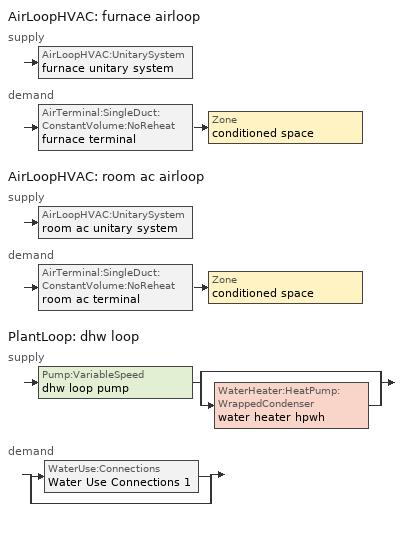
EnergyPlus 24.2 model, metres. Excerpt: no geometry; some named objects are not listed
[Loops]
AirLoopHVAC 'furnace airloop'
 supply: AirLoopHVAC:UnitarySystem 'furnace unitary system'
 demand: AirTerminal:SingleDuct:ConstantVolume:NoReheat 'furnace terminal' > Zone 'conditioned space'
AirLoopHVAC 'room ac airloop'
 supply: AirLoopHVAC:UnitarySystem 'room ac unitary system'
 demand: AirTerminal:SingleDuct:ConstantVolume:NoReheat 'room ac terminal' > Zone 'conditioned space'
PlantLoop 'dhw loop'
 supply: Pump:VariableSpeed 'dhw loop pump' > split
  | bypass
  | WaterHeater:HeatPump:WrappedCondenser 'water heater hpwh'
 demand: split
  | WaterUse:Connections 'Water Use Connections 1'
  | bypass
[ZoneControl:Thermostat]
conditioned space Thermostat: Zone or ZoneList=conditioned space; Control Type Schedule=conditioned space Thermostat Schedule; Control 1=conditioned space temperature setpoint; Temperature Difference Between Cutout And Setpoint {deltaC}=0
[ThermostatSetpoint:DualSetpoint]
conditioned space temperature setpoint: Heating Setpoint Temperature Schedule=heating setpoint; Cooling Setpoint Temperature Schedule=cooling setpoint
[ZoneHVAC:IdealLoadsAirSystem]
ideal air system: Maximum Heating Supply Air Temperature {C}=50; Minimum Cooling Supply Air Temperature {C}=10; Maximum Heating Supply Air Humidity Ratio {kgWater/kgDryAir}=0.015; Minimum Cooling Supply Air Humidity Ratio {kgWater/kgDryAir}=0.01; Heating Limit=LimitCapacity; Maximum Sensible Heating Capacity {W}=0; Cooling Limit=NoLimit; Dehumidification Control Type=None; Humidification Control Type=None
[AirTerminal:SingleDuct:ConstantVolume:NoReheat] Availability Schedule=Always On Discrete
Name | Maximum Air Flow Rate {m3/s}
room ac terminal | 0.0575776
furnace terminal | 0.43372
[Zone equipment]
conditioned space: ideal air system, room ac terminal, furnace terminal
[AirLoopHVAC] Design Return Air Flow Fraction of Supply Air Flow=1
Name | Design Supply Air Flow Rate {m3/s}
furnace airloop | 0.43372
room ac airloop | 0.0575776
[Sizing:System] Type of Load to Size On=Sensible; Design Outdoor Air Flow Rate {m3/s}=Autosize; Central Heating Maximum System Air Flow Ratio=0.3; Preheat Design Temperature {C}=7; Preheat Design Humidity Ratio {kgWater/kgDryAir}=0.008; Precool Design Temperature {C}=12.8; Precool Design Humidity Ratio {kgWater/kgDryAir}=0.008; Central Cooling Design Supply Air Temperature {C}=12.8; Central Heating Design Supply Air Temperature {C}=16.7; Type of Zone Sum to Use=NonCoincident; 100% Outdoor Air in Cooling=Yes; 100% Outdoor Air in Heating=Yes; Central Cooling Design Supply Air Humidity Ratio {kgWater/kgDryAir}=0.0085; Central Heating Design Supply Air Humidity Ratio {kgWater/kgDryAir}=0.008; Cooling Supply Air Flow Rate Method=DesignDay; Cooling Supply Air Flow Rate {m3/s}=0; Cooling Supply Air Flow Rate Per Floor Area {m3/s-m2}=0.00996765; Cooling Fraction of Autosized Cooling Supply Air Flow Rate=1; Cooling Supply Air Flow Rate Per Unit Cooling Capacity {m3/s-W}=3.94755e-05; Heating Supply Air Flow Rate Method=DesignDay; Heating Supply Air Flow Rate {m3/s}=0; Heating Supply Air Flow Rate Per Floor Area {m3/s-m2}=0.00996765; Heating Fraction of Autosized Heating Supply Air Flow Rate=1; Heating Fraction of Autosized Cooling Supply Air Flow Rate=1; Heating Supply Air Flow Rate Per Unit Heating Capacity {m3/s-W}=3.15882e-05; System Outdoor Air Method=ZoneSum; Zone Maximum Outdoor Air Fraction=1; Cooling Design Capacity Method=CoolingDesignCapacity; Cooling Design Capacity {W}=Autosize; Cooling Design Capacity Per Floor Area {W/m2}=234.7; Fraction of Autosized Cooling Design Capacity=1; Heating Design Capacity Method=HeatingDesignCapacity; Heating Design Capacity {W}=Autosize; Heating Design Capacity Per Floor Area {W/m2}=157; Fraction of Autosized Heating Design Capacity=1; Central Cooling Capacity Control Method=OnOff; Occupant Diversity=Autosize
furnace airloop; room ac airloop
[AirLoopHVAC:UnitarySystem] Control Type=Load; Controlling Zone or Thermostat Location=conditioned space; Dehumidification Control Type=None; Availability Schedule=Always On Discrete; Fan Placement=BlowThrough; DX Heating Coil Sizing Ratio=1; Use DOAS DX Cooling Coil=No; Minimum Supply Air Temperature {C}=2; Latent Load Control=SensibleOnlyLoadControl; No Load Supply Air Flow Rate Method=SupplyAirFlowRate; No Load Supply Air Flow Rate {m3/s}=0; No Load Supply Air Flow Rate Control Set To Low Speed=Yes; Maximum Supply Air Temperature {C}=48.8889; Maximum Outdoor Dry-Bulb Temperature for Supplemental Heater Operation {C}=21; Ancillary On-Cycle Electric Power {W}=0; Ancillary Off-Cycle Electric Power {W}=0
Name | Supply Fan | Supply Air Fan Operating Mode Schedule | Heating Coil | Cooling Supply Air Flow Rate Method | Heating Supply Air Flow Rate Method | Heating Supply Air Flow Rate {m3/s} | Cooling Coil | Cooling Supply Air Flow Rate {m3/s}
furnace unitary system | furnace supply fan | furnace auto fan schedule | furnace htg coil | None | SupplyAirFlowRate | 0.43372
room ac unitary system | room ac supply fan | room ac auto fan schedule |  | SupplyAirFlowRate | None |  | room ac clg coil | 0.0575776
[Fan:SystemModel] Availability Schedule=Always On Discrete; Speed Control Method=Discrete; Electric Power Minimum Flow Rate Fraction=0.2; Design Pressure Rise {Pa}=500; Motor Efficiency=1; Motor In Air Stream Fraction=1; Design Electric Power Consumption {W}=Autosize; Design Power Sizing Method=PowerPerFlow; Electric Power Per Unit Flow Rate Per Unit Pressure {W/((m3/s)-Pa)}=1.66667; Fan Total Efficiency=0.7; Motor Loss Radiative Fraction=0; Number of Speeds=1
Name | Design Maximum Air Flow Rate {m3/s} | Electric Power Per Unit Flow Rate {W/(m3/s)} | Speed Flow Fraction 1 | Speed Electric Power Fraction 1
furnace supply fan | 0.43372 | 1059.44 | 1 | 1
room ac supply fan | 0.0575776 | 1e-06 | 1 | 1
water heater fan | 0.0854225 | 97.8923
[Coil:Heating:Fuel]
furnace htg coil: Availability Schedule=Always On Discrete; Fuel Type=NaturalGas; Burner Efficiency=0.8; Nominal Capacity {W}=14760.2; On Cycle Parasitic Electric Load {W}=0; Off Cycle Parasitic Fuel Load {W}=0
[Coil:Cooling:DX:SingleSpeed]
room ac clg coil: Availability Schedule=Always On Discrete; Gross Rated Total Cooling Capacity {W}=1380.36; Gross Rated Sensible Heat Ratio=0.65; Gross Rated Cooling COP {W/W}=3.48203; Rated Air Flow Rate {m3/s}=0.0577947; Rated Evaporator Fan Power Per Volume Flow Rate 2017 {W/(m3/s)}=773.3; Rated Evaporator Fan Power Per Volume Flow Rate 2023 {W/(m3/s)}=934.4; Total Cooling Capacity Function of Temperature Curve=Cool-CAP-fT1; Total Cooling Capacity Function of Flow Fraction Curve=Cool-CAP-fFF1; Energy Input Ratio Function of Temperature Curve=Cool-EIR-fT1; Energy Input Ratio Function of Flow Fraction Curve=Cool-EIR-fFF1; Part Load Fraction Correlation Curve=Cool-PLF-fPLR1; Minimum Outdoor Dry-Bulb Temperature for Compressor Operation {C}=-25; Nominal Time for Condensate Removal to Begin {s}=1000; Ratio of Initial Moisture Evaporation Rate and Steady State Latent Capacity=1.5; Maximum Cycling Rate {cycles/hr}=3; Latent Capacity Time Constant {s}=45; Condenser Type=AirCooled; Evaporative Condenser Effectiveness=0.9; Evaporative Condenser Air Flow Rate {m3/s}=Autosize; Evaporative Condenser Pump Rated Power Consumption {W}=Autosize; Crankcase Heater Capacity {W}=0; Maximum Outdoor Dry-Bulb Temperature for Crankcase Heater Operation {C}=10; Basin Heater Capacity {W/K}=0; Basin Heater Setpoint Temperature {C}=2
[PlantLoop]
dhw loop: Fluid Type=Water; Plant Equipment Operation Scheme=dhw loop Operation Schemes; Maximum Loop Temperature {C}=100; Minimum Loop Temperature {C}=0; Maximum Loop Flow Rate {m3/s}=0.01; Minimum Loop Flow Rate {m3/s}=0; Plant Loop Volume {m3}=0.003; Load Distribution Scheme=Optimal; Plant Loop Demand Calculation Scheme=SingleSetpoint; Common Pipe Simulation=None
[Sizing:Plant]
dhw loop: Loop Type=Heating; Design Loop Exit Temperature {C}=51.6667; Loop Design Temperature Difference {deltaC}=5.55556; Sizing Option=NonCoincident; Zone Timesteps in Averaging Window=1; Coincident Sizing Factor Mode=None
[Pump:VariableSpeed]
dhw loop pump: Design Maximum Flow Rate {m3/s}=0.01; Design Pump Head {Pa}=1; Design Power Consumption {W}=0; Motor Efficiency=0.85; Fraction of Motor Inefficiencies to Fluid Stream=0; Coefficient 1 of the Part Load Performance Curve=0; Coefficient 2 of the Part Load Performance Curve=1; Coefficient 3 of the Part Load Performance Curve=0; Coefficient 4 of the Part Load Performance Curve=0; Design Minimum Flow Rate {m3/s}=0; Pump Control Type=Intermittent; Skin Loss Radiative Fraction=0.5; Design Power Sizing Method=PowerPerFlowPerPressure; Design Electric Power per Unit Flow Rate {W/(m3/s)}=348701.1; Design Shaft Power per Unit Flow Rate per Unit Head {W/((m3/s)-Pa)}=1.28205; Design Minimum Flow Rate Fraction=0
[WaterHeater:Stratified]
water heater tank: Tank Volume {m3}=0.224853; Tank Height {m}=1.3343; Tank Shape=VerticalCylinder; Maximum Temperature Limit {C}=90; Heater Priority Control=MasterSlave; Heater 1 Setpoint Temperature Schedule=water heater TopElementSetpoint; Heater 1 Deadband Temperature Difference {deltaC}=18.5; Heater 1 Capacity {W}=4500.11; Heater 1 Height {m}=1.05632; Heater 2 Setpoint Temperature Schedule=water heater BottomElementSetpoint; Heater 2 Deadband Temperature Difference {deltaC}=3.89; Heater 2 Capacity {W}=4500.11; Heater 2 Height {m}=0.277979; Heater Fuel Type=Electricity; Heater Thermal Efficiency=1; Off Cycle Parasitic Fuel Consumption Rate {W}=3; Off Cycle Parasitic Fuel Type=Electricity; Off Cycle Parasitic Heat Fraction to Tank=0; Off Cycle Parasitic Height {m}=0; On Cycle Parasitic Fuel Consumption Rate {W}=3; On Cycle Parasitic Fuel Type=Electricity; On Cycle Parasitic Heat Fraction to Tank=0; On Cycle Parasitic Height {m}=0; Ambient Temperature Indicator=Schedule; Ambient Temperature Schedule=water heater Tamb act; Uniform Skin Loss Coefficient per Unit Area to Ambient Temperature {W/m2-K}=0.925959; Skin Loss Fraction to Zone=1; Off Cycle Flue Loss Coefficient to Ambient Temperature {W/K}=0; Off Cycle Flue Loss Fraction to Zone=1; Use Side Effectiveness=1; Use Side Inlet Height {m}=0; Use Side Outlet Height {m}=Autocalculate; Source Side Effectiveness=1; Source Side Inlet Height {m}=0; Source Side Outlet Height {m}=0; Inlet Mode=Fixed; Use Side Design Flow Rate {m3/s}=0.00374132; Source Side Design Flow Rate {m3/s}=0; Indirect Water Heating Recovery Time {hr}=1.5; Number of Nodes=6; Additional Destratification Conductivity {W/m-K}=0; Node 1 Additional Loss Coefficient {W/K}=0; Node 2 Additional Loss Coefficient {W/K}=0; Node 3 Additional Loss Coefficient {W/K}=0; Node 4 Additional Loss Coefficient {W/K}=0; Node 5 Additional Loss Coefficient {W/K}=0; Node 6 Additional Loss Coefficient {W/K}=0
[WaterHeater:Sizing]
water heater tank: Design Mode=PeakDraw; Time Storage Can Meet Peak Draw {hr}=0.538503; Time for Tank Recovery {hr}=0; Nominal Tank Volume for Autosizing Plant Connections {m3}=1
[WaterHeater:HeatPump:WrappedCondenser]
water heater hpwh: Compressor Setpoint Temperature Schedule=water heater setpoint; Dead Band Temperature Difference {deltaC}=3.89; Condenser Bottom Location {m}=0.0555958; Condenser Top Location {m}=0.722746; Evaporator Air Flow Rate {m3/s}=0.0854225; Inlet Air Configuration=Schedule; Inlet Air Temperature Schedule=water heater Tamb act; Inlet Air Humidity Schedule=water heater RHamb act; Tank=water heater tank; DX Coil=water heater coil; Minimum Inlet Air Temperature for Compressor Operation {C}=5.55556; Maximum Inlet Air Temperature for Compressor Operation {C}=48.8889; Compressor Location=Schedule; Compressor Ambient Temperature Schedule=water heater Tamb act; Fan=water heater fan; Fan Placement=DrawThrough; On Cycle Parasitic Electric Load {W}=0; Off Cycle Parasitic Electric Load {W}=0; Parasitic Heat Rejection Location=Outdoors; Inlet Air Mixer Schedule=Always On Discrete; Tank Element Control Logic=MutuallyExclusive; Control Sensor 1 Height In Stratified Tank {m}=1.05632; Control Sensor 1 Weight=0.75; Control Sensor 2 Height In Stratified Tank {m}=0.389171
[Coil:WaterHeating:AirToWaterHeatPump:Wrapped]
water heater coil: Rated Heating Capacity {W}=2110.99; Rated COP {W/W}=4.222255; Rated Sensible Heat Ratio=0.88; Rated Evaporator Inlet Air Dry-Bulb Temperature {C}=19.7222; Rated Evaporator Inlet Air Wet-Bulb Temperature {C}=13.561; Rated Condenser Water Temperature {C}=48.89; Rated Evaporator Air Flow Rate {m3/s}=0.0854225; Evaporator Fan Power Included in Rated COP=Yes; Crankcase Heater Capacity {W}=0; Maximum Ambient Temperature for Crankcase Heater Operation {C}=0; Evaporator Air Temperature Type for Curve Objects=WetBulbTemperature; Heating Capacity Function of Temperature Curve=HPWH-Cap-fT; Heating Capacity Function of Air Flow Fraction Curve=HPWH-Htg-Cap-FF; Heating COP Function of Temperature Curve=HPWH-COP-fT; Heating COP Function of Air Flow Fraction Curve=HPWH-Htg-COP-FF; Part Load Fraction Correlation Curve=HPWH-COP-fPLR
[SetpointManager:Scheduled]
Setpoint Manager Scheduled 1: Control Variable=Temperature; Schedule=dhw temp
[WaterUse:Connections]
Water Use Connections 1: Drain Water Heat Exchanger Type=None; Drain Water Heat Exchanger Destination=Plant; Water Use Equipment Name 1=dhw fixtures; Water Use Equipment Name 2=dhw distribution waste; Water Use Equipment Name 3=clothes washer; Water Use Equipment Name 4=dishwasher
[WaterUse:Equipment]
Name | Peak Flow Rate {m3/s} | Flow Rate Fraction Schedule | Target Temperature Schedule
dhw fixtures | 3.62693e-05 | hot_water_fixtures | mixed water temperature schedule
dhw distribution waste | 1.30366e-05 | hot_water_fixtures | mixed water temperature schedule
clothes washer | 7.31628e-06 | hot_water_clothes_washer
[PlantEquipmentOperationSchemes]
dhw loop Operation Schemes: Control Scheme Object Type 1=PlantEquipmentOperation:HeatingLoad; Control Scheme Name 1=dhw loop Heating Operation Scheme; Control Scheme Schedule Name 1=Always On Discrete
[PlantEquipmentOperation:HeatingLoad]
dhw loop Heating Operation Scheme: Load Range Lower Limit 1 {W}=0; Load Range Upper Limit 1 {W}=1000000000; Range Equipment List Name 1=dhw loop Heating Equipment List
[PlantEquipmentList]
dhw loop Heating Equipment List: WaterHeater:HeatPump:WrappedCondenser, water heater hpwh
[EnergyManagementSystem:InternalVariable] Internal Data Type=Fan Maximum Mass Flow Rate
Name | Internal Data Index Key
furnace_airloop_max_sup_fan_mfr | furnace supply fan
room_ac_airloop_max_sup_fan_mfr | room ac supply fan
[EnergyManagementSystem:Sensor]
Name | Output:Variable or Output:Meter Index Key | Output:Variable or Output:Meter
conditioned_space_clg_unmet_s | conditioned space | Zone Cooling Setpoint Not Met Time
conditioned_space_htg_unmet_s | conditioned space | Zone Heating Setpoint Not Met Time
fridge_tin_s; tin_s; tin_s_1; water_heater_amb_temp | conditioned space | Zone Mean Air Temperature
furnace_airloop_Fan_RTF_s | furnace supply fan | Fan Runtime Fraction
furnace_htg_coil_s | furnace htg coil | Heating Coil Heating Energy
furnace_supply_fan_s | furnace supply fan | Fan Electricity Energy
ig_ee_conv_2 | clothes washer | Electric Equipment Convective Heating Energy
ig_ee_rad_2 | clothes washer | Electric Equipment Radiant Heating Energy
room_ac_airloop_Fan_RTF_s | room ac supply fan | Fan Runtime Fraction
room_ac_clg_coil_s | room ac clg coil | Cooling Coil Total Cooling Energy
room_ac_supply_fan_s | room ac supply fan | Fan Electricity Energy
tout_s | conditioned space | Zone Outdoor Air Drybulb Temperature
water_heater_amb_rh | conditioned space | Zone Air Relative Humidity
water_heater_coil_energy | water heater coil | Cooling Coil Water Heating Electricity Rate
water_heater_fan_energy; water_heater_fan_pwr | water heater fan | Fan Electricity Rate
water_heater_lat_cool | water heater coil | Cooling Coil Latent Cooling Rate
water_heater_sens_cool | water heater coil | Cooling Coil Sensible Cooling Rate
water_heater_tank_energy | water heater tank | Water Heater Electricity Rate
water_heater_tank_off_cycle_parasitic | water heater tank | Water Heater Off Cycle Parasitic Electricity Rate
water_heater_tank_on_cycle_parasitic | water heater tank | Water Heater On Cycle Parasitic Electricity Rate
water_heater_tl | water heater tank | Water Heater Heat Loss Rate
water_heater_T_set | water heater setpoint | Schedule Value
win_s | conditioned space | Zone Air Humidity Ratio
[EnergyManagementSystem:Actuator]
Name | Actuated Component Unique | Actuated Component Type | Actuated Component Control Type
fridge_schedule_act | fridge schedule | Schedule:Constant | Schedule Value
infil_flow_act | infil flow | Zone Infiltration | Air Exchange Flow Rate
mech_vent_house_fan_cfis_act | mech vent house fan cfis | ElectricEquipment | Electricity Rate
mech_vent_house_fan_latent_load_act | mech vent house fan latent load | OtherEquipment | Power Level
mech_vent_house_fan_sensible_load_act | mech vent house fan sensible load | OtherEquipment | Power Level
natural_vent_flow_act | natural vent flow | Zone Infiltration | Air Exchange Flow Rate
water_heater_HPWHSchedOverride | water heater setpoint | Schedule:Constant | Schedule Value
water_heater_hpwh_ec_adj_act | water heater energy adjustment1 | OtherEquipment | Power Level
water_heater_lat_act | water heater lat | OtherEquipment | Power Level
water_heater_LESchedOverride | water heater BottomElementSetpoint | Schedule:Constant | Schedule Value
water_heater_RHamb_act | water heater RHamb act | Schedule:Constant | Schedule Value
water_heater_sens_act | water heater sens | OtherEquipment | Power Level
water_heater_Tamb_act | water heater Tamb act | Schedule:Constant | Schedule Value
water_heater_UESchedOverride | water heater TopElementSetpoint | Schedule:Constant | Schedule Value
whole_house_fan_act | whole house fan | ElectricEquipment | Electricity Rate
whole_house_fan_flow_act | whole house fan flow | Zone Infiltration | Air Exchange Flow Rate
[Schedule:Day:Interval]
heating setpoint day: No, 03:00, 16.6667, 05:00, 20, 13:00, 16.6667, 18:00, 20, 24:00, 16.6667
heating setpoint day 1: No, 03:00, 16.6667, 18:00, 20, 24:00, 16.6667
heating setpoint default day; cooling setpoint default day: No, 24:00, 0
cooling setpoint day: No, 24:00, 25.5556
[Schedule:Week:Daily]
heating setpoint Week Rule - Jan1-Jan6: heating setpoint day, heating setpoint day, heating setpoint day, heating setpoint day, heating setpoint day, heating setpoint day, heating setpoint day 1, heating setpoint default day, heating setpoint default day, heating setpoint default day, heating setpoint default day, heating setpoint default day
heating setpoint Week Rule - Jan7-Dec31: heating setpoint day 1, heating setpoint day, heating setpoint day, heating setpoint day, heating setpoint day, heating setpoint day, heating setpoint day 1, heating setpoint default day, heating setpoint default day, heating setpoint default day, heating setpoint default day, heating setpoint default day
cooling setpoint Week Rule - Jan1-Dec31: cooling setpoint day, cooling setpoint day, cooling setpoint day, cooling setpoint day, cooling setpoint day, cooling setpoint day, cooling setpoint day, cooling setpoint default day, cooling setpoint default day, cooling setpoint default day, cooling setpoint default day, cooling setpoint default day
[Schedule:Year]
heating setpoint: heating setpoint Week Rule - Jan1-Jan6, 1, 1, 1, 6, heating setpoint Week Rule - Jan7-Dec31, 1, 7, 12, 31
cooling setpoint: cooling setpoint Week Rule - Jan1-Dec31, 1, 1, 12, 31
[Schedule:File] File=in.schedules.csv; Rows to Skip at Top=1; Number of Hours of Data=8760; Column Separator=Comma; Interpolate to Timestep=Yes; Minutes per Item=15; Adjust Schedule for Daylight Savings=Yes
Name | Column Number
dishwasher | 7
hot_water_clothes_washer | 8
hot_water_fixtures | 12
[Schedule:Constant]
Name | Hourly Value
Always On Discrete | 1
dhw temp; water heater setpoint | 51.6667
furnace auto fan schedule; room ac auto fan schedule; water heater BottomElementSetpoint; water heater TopElementSetpoint | 0
mixed water temperature schedule | 40.5556
water heater RHamb act | 0.5
water heater Tamb act | 23
[Schedule:Compact]
conditioned space Thermostat Schedule: Through: 12/31, For: AllDays, Until: 24:00, 4
[Curve:Biquadratic] Maximum Value of x {BasedOnField A2}=100; Maximum Value of y {BasedOnField A3}=100
Name | Coefficient1 Constant | Coefficient2 x | Coefficient3 x**2 | Coefficient4 y | Coefficient5 y**2 | Coefficient6 x*y | Minimum Value of x {BasedOnField A2} | Minimum Value of y {BasedOnField A3}
Cool-CAP-fT1 | 1.55736 | -0.0744482 | 0.0030986 | 0.00145958 | -4.1148e-05 | -0.000426714 | -100 | -100
Cool-EIR-fT1 | -0.350448 | 0.11681 | -0.00339951 | -0.00122609 | 0.000600809 | -0.000466884 | -100 | -100
HPWH-Cap-fT | 0.563 | 0.0437 | 3.9e-05 | 0.0055 | -0.000148 | -0.000145 | 0 | 0
HPWH-COP-fT | 1.1332 | 0.063 | -9.79e-05 | -0.00972 | -2.14e-05 | -0.000686 | 0 | 0
[Curve:Quadratic] Coefficient3 x**2=0; Minimum Value of x {BasedOnField A2}=0
Name | Coefficient1 Constant | Coefficient2 x | Maximum Value of x {BasedOnField A2} | Minimum Curve Output {BasedOnField A3} | Maximum Curve Output {BasedOnField A3}
Cool-CAP-fFF1; Cool-EIR-fFF1 | 1 | 0 | 2 | 0 | 2
Cool-PLF-fPLR1 | 0.78 | 0.22 | 1 | 0.7 | 1
[Curve:Cubic] Coefficient1 Constant=1; Coefficient2 x=0; Coefficient3 x**2=0; Coefficient4 x**3=0; Minimum Value of x {BasedOnField A2}=0
Name | Maximum Value of x {BasedOnField A2}
HPWH-Htg-Cap-FF; HPWH-Htg-COP-FF | 100
HPWH-COP-fPLR | 1
